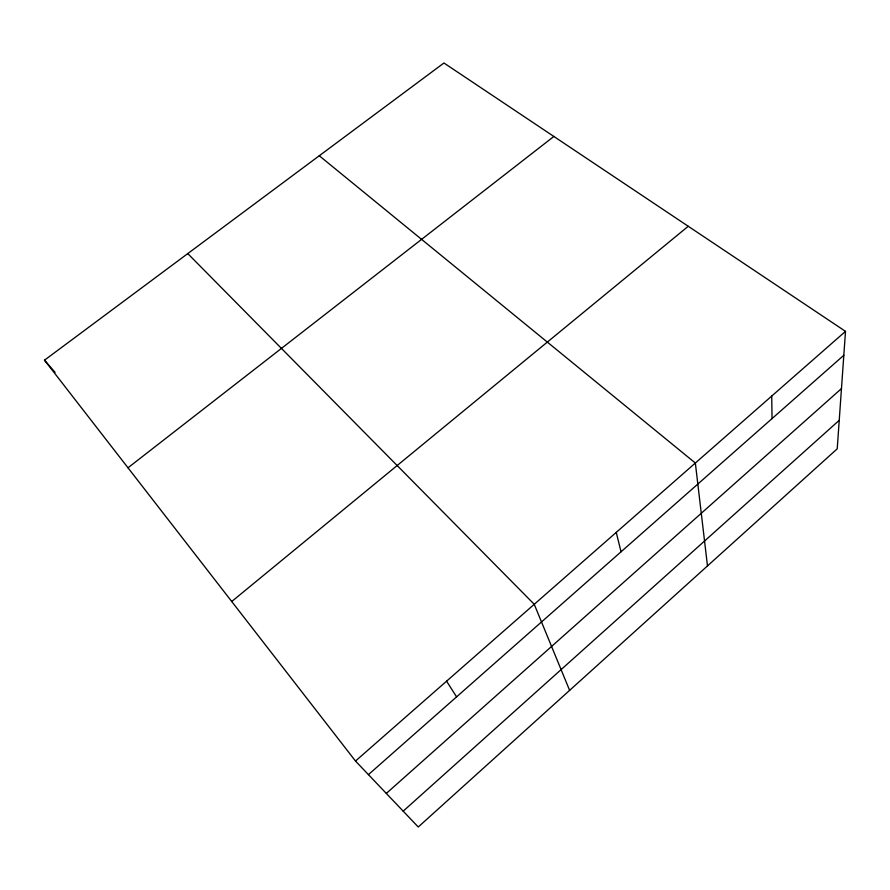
<?xml version="1.0" encoding="UTF-8"?>
<svg xmlns="http://www.w3.org/2000/svg" width="890" height="890" viewBox="0 0 890 890"><rect width="100%" height="100%" fill="white"/><g stroke="black" fill="none" stroke-linecap="round" stroke-linejoin="round"><path stroke-width="1.33" d="M845.5 331.369L837.223 448.816L418.255 826.999L355.499 761.039L44.5 360.183L443.943 63.001L845.5 331.369L355.499 761.039M403.192 811.157L839.237 420.303M386.316 793.424L841.462 388.596M368.427 774.634L843.809 355.288M231.734 601.506L688.248 226.271M127.993 467.795L553.858 136.459M319.276 155.761L695.346 463.034L707.483 565.929M187.768 253.594L534.245 604.299L569.622 690.373M44.5 360.183L55.091 372.365M446.58 681.162L456.581 696.87M616.247 532.398L621.031 551.811M771.719 396.061L772.053 418.589"/></g></svg>
